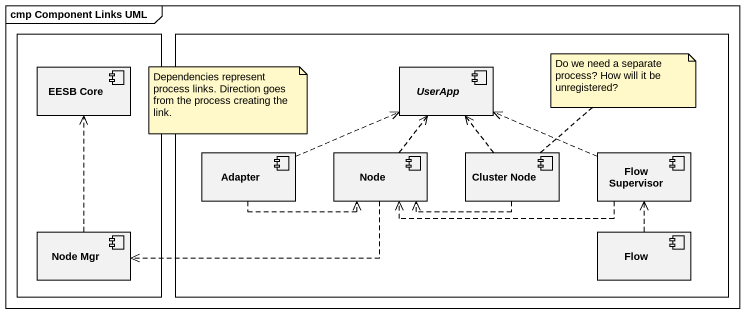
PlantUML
@startuml
mainframe cmp Component Links UML
rectangle " " as rectangle1 {
  component "EESB Core" as EESB_Core
  component "Node Mgr" as Node_Mgr
}
rectangle " " as rectangle2 {
  component UserApp
  component Adapter
  component "Node" as Node_
  component "Cluster Node" as Cluster_Node
  component "Flow Supervisor" as Flow_Supervisor
  component Flow
}
Adapter .right.> UserApp
Adapter .right.> Node_
Node_ .up.> UserApp
Node_ .left.> Node_Mgr
Cluster_Node .up.> UserApp
Cluster_Node .left.> Node_
Flow_Supervisor .left.> UserApp
Flow_Supervisor .left.> Node_
Node_Mgr .up.> EESB_Core
Flow .up.> Flow_Supervisor
note top of Cluster_Node : Do we need a separate process? How will it be unregistered?
note as N2
  Dependencies represent process links. Direction goes from the process creating the link.
end note
@enduml
